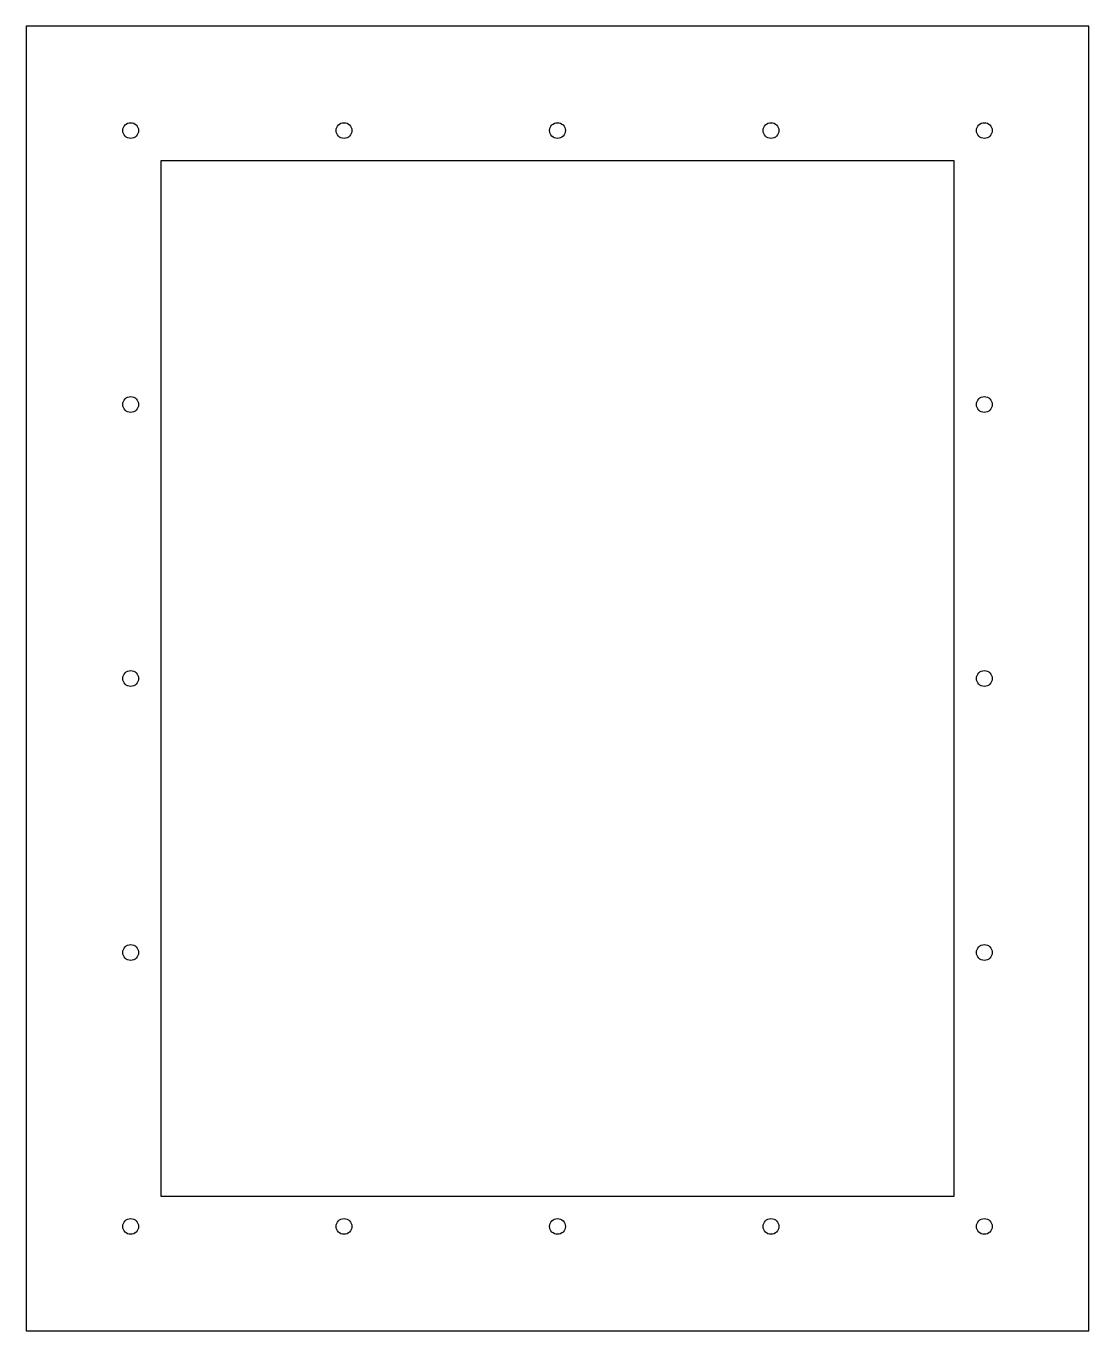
# Model space of a CAD drawing. Header units: millimetres. Extents: x -138 to 138, y -170 to 170.
import ezdxf

# ---------------------------------------------------------------- set-up
doc = ezdxf.new("R2010")
doc.units = ezdxf.units.MM

msp = doc.modelspace()

# ---------------------------------------------------------------- linework, layer by layer
at = {"color": 7, "linetype": 'Continuous', "lineweight": 25}
for p, q in [((-138, 169.5), (-138, -169.5)), ((138, 169.5), (-138, 169.5)), ((138, -169.5), (138, 169.5)), ((-103, 134.5), (-103, -134.5)), ((103, 134.5), (-103, 134.5)), ((103, -134.5), (103, 134.5)), ((-103, -134.5), (103, -134.5)), ((-138, -169.5), (138, -169.5))]:
    msp.add_line(p, q, dxfattribs=at)
for centre in [(-110.86, 142.36), (-55.43, 142.36), (0, 142.36), (55.43, 142.36), (110.86, 142.36), (-110.86, 71.18), (110.86, 71.18), (-110.86, 0), (110.86, 0), (-110.86, -71.18), (110.86, -71.18), (-110.86, -142.36), (-55.43, -142.36), (0, -142.36), (55.43, -142.36), (110.86, -142.36)]:
    msp.add_circle(centre, 2.05, dxfattribs=at)

doc.saveas('drawing.dxf')
